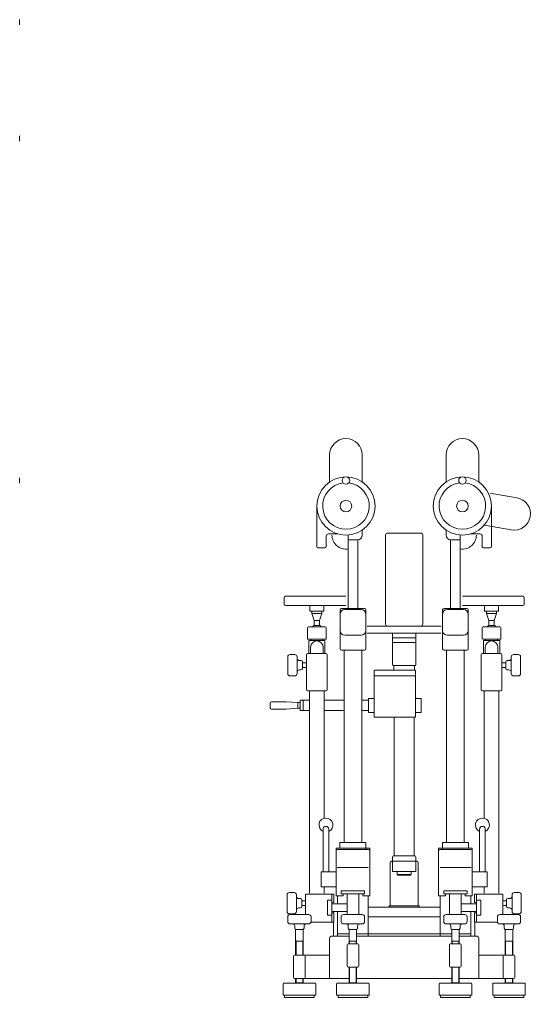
# Model space of a CAD drawing. Header units: metres. Extents: x 250.7 to 272.7, y -162.8 to -110.1.
# Drawn here: x 252.912 to 254.009, y -160.617 to -158.515 of the extents above; entities that cross this region are included whole.
import ezdxf

# ---------------------------------------------------------------- set-up
doc = ezdxf.new("R2010")
doc.units = ezdxf.units.M
doc.header["$MEASUREMENT"] = 0
doc.layers.add('A. muebles', color=152, linetype='Continuous', lineweight=15)

msp = doc.modelspace()

# ---------------------------------------------------------------- linework, layer by layer
at = {"layer": 'A. muebles'}
for p, q in [((252.9125, -158.515), (252.9125, -158.5265)), ((252.9125, -158.765), (252.9125, -158.7765)), ((253.5781, -159.4505), (253.5781, -159.5087)), ((253.6481, -159.4505), (253.6481, -159.5087)), ((253.8281, -159.4505), (253.8281, -159.5087)), ((253.8981, -159.4505), (253.8981, -159.5087)), ((252.9125, -159.5115), (252.9125, -159.5)), ((253.9802, -159.5429), (253.9229, -159.5328)), ((253.5506, -159.6475), (253.5506, -159.5605)), ((253.9256, -159.6475), (253.9256, -159.5605)), ((253.968, -159.6118), (253.9107, -159.6017)), ((253.5706, -159.6255), (253.5706, -159.6475)), ((253.5756, -159.6205), (253.5956, -159.6205)), ((253.6176, -159.7805), (253.6176, -159.623)), ((253.6481, -159.623), (253.6481, -159.6123)), ((253.6981, -159.8145), (253.6981, -159.6225)), ((253.7741, -159.6185), (253.7021, -159.6185)), ((253.7781, -159.8145), (253.7781, -159.6225)), ((253.8281, -159.623), (253.8281, -159.6123)), ((253.8586, -159.623), (253.8586, -159.7805)), ((253.9006, -159.6205), (253.8806, -159.6205)), ((253.9056, -159.6255), (253.9056, -159.6475)), ((253.6381, -159.633), (253.6176, -159.633)), ((253.6386, -159.633), (253.6386, -159.7805)), ((253.8376, -159.7805), (253.8376, -159.633)), ((253.8381, -159.633), (253.8586, -159.633)), ((253.5676, -159.6505), (253.5536, -159.6505)), ((253.9086, -159.6505), (253.9226, -159.6505)), ((253.6131, -159.7545), (253.4836, -159.7545)), ((253.8631, -159.7545), (253.9926, -159.7545)), ((253.4806, -159.7575), (253.4806, -159.7715)), ((253.4836, -159.7745), (253.5026, -159.7745)), ((253.5026, -159.7745), (253.6131, -159.7745)), ((253.5356, -159.7745), (253.5356, -159.7865)), ((253.5656, -159.7865), (253.5656, -159.7745)), ((253.9736, -159.7745), (253.8631, -159.7745)), ((253.9106, -159.7865), (253.9106, -159.7745)), ((253.9406, -159.7745), (253.9406, -159.7865)), ((253.9926, -159.7745), (253.9736, -159.7745)), ((253.9956, -159.7575), (253.9956, -159.7715)), ((253.5356, -159.7865), (253.5656, -159.7865)), ((253.5396, -159.7915), (253.5396, -159.787)), ((253.5451, -159.8065), (253.5396, -159.7915)), ((253.5396, -159.7915), (253.5616, -159.7915)), ((253.5616, -159.7915), (253.5561, -159.8065)), ((253.5616, -159.787), (253.5616, -159.7915)), ((253.6006, -159.8675), (253.6006, -159.7835)), ((253.6036, -159.7805), (253.6526, -159.7805)), ((253.6456, -159.783), (253.6106, -159.783)), ((253.6556, -159.7835), (253.6556, -159.8675)), ((253.8206, -159.7835), (253.8206, -159.8675)), ((253.8726, -159.7805), (253.8236, -159.7805)), ((253.8306, -159.783), (253.8656, -159.783)), ((253.8756, -159.8675), (253.8756, -159.7835)), ((253.9406, -159.7865), (253.9106, -159.7865)), ((253.9146, -159.787), (253.9146, -159.7915)), ((253.9146, -159.7915), (253.9201, -159.8065)), ((253.9366, -159.7915), (253.9146, -159.7915)), ((253.9311, -159.8065), (253.9366, -159.7915)), ((253.9366, -159.7915), (253.9366, -159.787)), ((253.5561, -159.8065), (253.5451, -159.8065)), ((253.5451, -159.8171), (253.5451, -159.8065)), ((253.5561, -159.8171), (253.5451, -159.8171)), ((253.5561, -159.8065), (253.5561, -159.8171)), ((253.9201, -159.8065), (253.9311, -159.8065)), ((253.9201, -159.8065), (253.9201, -159.8171)), ((253.9201, -159.8171), (253.9311, -159.8171)), ((253.9311, -159.8171), (253.9311, -159.8065)), ((253.5306, -159.8459), (253.5306, -159.8219)), ((253.5326, -159.8199), (253.5506, -159.8199)), ((253.5686, -159.8199), (253.5506, -159.8199)), ((253.5706, -159.8459), (253.5706, -159.8219)), ((253.6106, -159.838), (253.6456, -159.838)), ((253.8177, -159.8185), (253.6586, -159.8185)), ((253.8177, -159.8335), (253.6586, -159.8335)), ((253.7021, -159.8185), (253.7281, -159.8185)), ((253.7131, -159.8335), (253.7131, -159.8556)), ((253.7741, -159.8185), (253.7481, -159.8185)), ((253.7631, -159.8556), (253.7631, -159.8335)), ((253.8656, -159.838), (253.8306, -159.838)), ((253.9056, -159.8459), (253.9056, -159.8219)), ((253.9076, -159.8199), (253.9256, -159.8199)), ((253.9436, -159.8199), (253.9256, -159.8199)), ((253.9456, -159.8459), (253.9456, -159.8219)), ((253.5306, -159.8459), (253.5316, -159.8469)), ((253.5506, -159.8469), (253.5316, -159.8469)), ((253.5331, -159.8495), (253.5376, -159.8495)), ((253.5331, -159.8755), (253.5331, -159.8495)), ((253.5376, -159.8495), (253.5376, -159.8465)), ((253.5376, -159.8495), (253.5681, -159.8495)), ((253.5506, -159.8469), (253.5696, -159.8469)), ((253.5636, -159.8465), (253.5636, -159.8495)), ((253.5681, -159.8495), (253.5681, -159.8755)), ((253.5706, -159.8459), (253.5696, -159.8469)), ((253.7131, -159.8435), (253.7631, -159.8435)), ((253.7131, -159.9015), (253.7131, -159.8555)), ((253.7151, -159.8535), (253.7611, -159.8535)), ((253.7631, -159.8555), (253.7631, -159.9015)), ((253.9056, -159.8459), (253.9066, -159.8469)), ((253.9256, -159.8469), (253.9066, -159.8469)), ((253.9081, -159.8495), (253.9081, -159.8755)), ((253.9386, -159.8495), (253.9081, -159.8495)), ((253.9126, -159.8465), (253.9126, -159.8495)), ((253.9256, -159.8469), (253.9446, -159.8469)), ((253.9386, -159.8495), (253.9386, -159.8465)), ((253.9431, -159.8495), (253.9386, -159.8495)), ((253.9431, -159.8755), (253.9431, -159.8495)), ((253.9456, -159.8459), (253.9446, -159.8469)), ((253.5031, -159.8795), (253.4931, -159.8795)), ((253.5281, -159.8805), (253.5281, -159.9545)), ((253.5701, -159.8775), (253.5311, -159.8775)), ((253.5351, -159.8775), (253.5661, -159.8775)), ((253.537, -159.8639), (253.537, -159.8775)), ((253.5642, -159.8775), (253.5642, -159.8639)), ((253.5731, -159.9545), (253.5731, -159.8805)), ((253.6526, -159.8705), (253.6036, -159.8705)), ((253.6091, -159.8705), (253.6091, -160.1805)), ((253.6472, -159.8705), (253.6472, -160.1805)), ((253.8236, -159.8705), (253.8726, -159.8705)), ((253.8291, -159.8705), (253.8291, -160.1805)), ((253.8672, -159.8705), (253.8672, -160.1805)), ((253.9031, -159.9545), (253.9031, -159.8805)), ((253.9061, -159.8775), (253.9451, -159.8775)), ((253.9411, -159.8775), (253.9101, -159.8775)), ((253.912, -159.8775), (253.912, -159.8639)), ((253.9392, -159.8639), (253.9392, -159.8775)), ((253.9481, -159.8805), (253.9481, -159.9545)), ((253.9731, -159.8795), (253.9831, -159.8795)), ((253.4881, -159.8845), (253.4881, -159.9205)), ((253.5081, -159.9205), (253.5081, -159.8845)), ((253.5171, -159.8925), (253.5131, -159.8925)), ((253.5201, -159.8955), (253.5201, -159.9095)), ((253.5201, -159.9095), (253.5201, -159.8955)), ((253.5272, -159.8975), (253.5201, -159.8975)), ((253.9491, -159.8975), (253.9561, -159.8975)), ((253.9561, -159.8955), (253.9561, -159.9095)), ((253.9561, -159.9095), (253.9561, -159.8955)), ((253.9591, -159.8925), (253.9631, -159.8925)), ((253.9681, -159.9205), (253.9681, -159.8845)), ((253.9881, -159.8845), (253.9881, -159.9205)), ((253.5131, -159.9125), (253.5171, -159.9125)), ((253.5201, -159.9075), (253.5272, -159.9075)), ((253.7626, -159.9135), (253.6736, -159.9135)), ((253.6736, -159.9135), (253.6736, -160.0145)), ((253.7611, -159.9035), (253.7151, -159.9035)), ((253.7156, -159.9035), (253.7606, -159.9035)), ((253.7156, -159.9135), (253.7156, -159.9035)), ((253.7606, -159.9135), (253.7156, -159.9135)), ((253.7606, -159.9035), (253.7606, -159.9135)), ((253.7626, -160.0145), (253.7626, -159.9135)), ((253.9561, -159.9075), (253.9491, -159.9075)), ((253.9631, -159.9125), (253.9591, -159.9125)), ((253.4931, -159.9255), (253.5031, -159.9255)), ((253.7626, -159.9255), (253.6736, -159.9255)), ((253.9831, -159.9255), (253.9731, -159.9255)), ((253.5311, -159.9575), (253.5701, -159.9575)), ((253.5346, -160.0295), (253.5346, -159.9575)), ((253.5666, -159.9575), (253.5666, -160.0295)), ((253.9451, -159.9575), (253.9061, -159.9575)), ((253.9096, -159.9575), (253.9096, -160.0295)), ((253.9416, -160.0295), (253.9416, -159.9575)), ((253.4501, -159.994), (253.4501, -159.984)), ((253.4531, -159.981), (253.4851, -159.981)), ((253.4851, -159.981), (253.5101, -159.983)), ((253.5151, -159.983), (253.5101, -159.983)), ((253.5101, -159.983), (253.5101, -159.995)), ((253.5151, -159.979), (253.5151, -159.999)), ((253.5161, -159.978), (253.5346, -159.978)), ((253.5211, -159.999), (253.5211, -159.979)), ((253.5666, -159.978), (253.6091, -159.978)), ((253.6472, -159.978), (253.6611, -159.978)), ((253.6736, -159.974), (253.6616, -159.974)), ((253.6616, -159.974), (253.6616, -160.004)), ((253.7746, -159.974), (253.7626, -159.974)), ((253.7746, -160.004), (253.7746, -159.974)), ((253.4851, -159.997), (253.4531, -159.997)), ((253.5101, -159.995), (253.4851, -159.997)), ((253.5101, -159.995), (253.5151, -159.995)), ((253.5161, -160), (253.5201, -160)), ((253.5346, -160), (253.5201, -160)), ((253.6091, -160), (253.5666, -160)), ((253.6611, -160), (253.6472, -160)), ((253.6616, -160.004), (253.6736, -160.004)), ((253.7626, -160.004), (253.7746, -160.004)), ((253.6736, -160.0145), (253.7626, -160.0145)), ((253.7168, -160.0145), (253.7168, -160.066)), ((253.7595, -160.066), (253.7595, -160.0145)), ((253.5346, -160.0295), (253.5346, -160.3925)), ((253.5666, -160.2313), (253.5666, -160.0295)), ((253.9096, -160.2313), (253.9096, -160.0295)), ((253.9416, -160.0295), (253.9416, -160.3925)), ((253.7168, -160.066), (253.7168, -160.312)), ((253.7595, -160.312), (253.7595, -160.066)), ((253.6091, -160.2835), (253.6091, -160.1805)), ((253.6472, -160.2835), (253.6472, -160.1805)), ((253.8291, -160.2835), (253.8291, -160.1805)), ((253.8672, -160.2835), (253.8672, -160.1805)), ((253.5641, -160.3465), (253.5641, -160.254)), ((253.5761, -160.254), (253.5761, -160.3465)), ((253.9001, -160.254), (253.9001, -160.3465)), ((253.9121, -160.3465), (253.9121, -160.254)), ((253.6641, -160.2955), (253.5921, -160.2955)), ((253.5921, -160.2955), (253.5921, -160.3985)), ((253.5951, -160.2985), (253.6611, -160.2985)), ((253.6091, -160.2835), (253.6001, -160.2835)), ((253.6001, -160.2963), (253.6001, -160.2835)), ((253.6091, -160.2835), (253.6561, -160.2835)), ((253.6561, -160.2974), (253.6561, -160.2835)), ((253.6641, -160.3985), (253.6641, -160.2955)), ((253.8121, -160.3985), (253.8121, -160.2955)), ((253.8121, -160.2955), (253.8841, -160.2955)), ((253.8811, -160.2985), (253.8151, -160.2985)), ((253.8201, -160.2974), (253.8201, -160.2835)), ((253.8672, -160.2835), (253.8201, -160.2835)), ((253.8672, -160.2835), (253.8761, -160.2835)), ((253.8761, -160.2963), (253.8761, -160.2835)), ((253.8841, -160.2955), (253.8841, -160.3985)), ((253.7131, -160.314), (253.7131, -160.324)), ((253.7168, -160.312), (253.7151, -160.312)), ((253.7168, -160.312), (253.7181, -160.312)), ((253.7168, -160.312), (253.7595, -160.312)), ((253.7611, -160.312), (253.7595, -160.312)), ((253.7631, -160.324), (253.7631, -160.314)), ((253.6607, -160.3375), (253.5946, -160.3375)), ((253.7081, -160.327), (253.7081, -160.4195)), ((253.7111, -160.324), (253.7651, -160.324)), ((253.7131, -160.324), (253.7131, -160.346)), ((253.7631, -160.346), (253.7631, -160.324)), ((253.7681, -160.327), (253.7681, -160.4195)), ((253.8155, -160.3375), (253.8817, -160.3375)), ((253.5921, -160.3465), (253.5601, -160.3465)), ((253.5601, -160.3465), (253.5601, -160.3785)), ((253.7131, -160.346), (253.7631, -160.346)), ((253.7231, -160.3525), (253.7231, -160.346)), ((253.7241, -160.3535), (253.7231, -160.3525)), ((253.7531, -160.3525), (253.7231, -160.3525)), ((253.7521, -160.3535), (253.7241, -160.3535)), ((253.7531, -160.3525), (253.7521, -160.3535)), ((253.7531, -160.346), (253.7531, -160.3525)), ((253.8841, -160.3465), (253.9161, -160.3465)), ((253.9161, -160.3465), (253.9161, -160.3785)), ((253.5601, -160.3785), (253.5921, -160.3785)), ((253.5666, -160.3925), (253.5666, -160.3785)), ((253.9161, -160.3785), (253.8841, -160.3785)), ((253.9096, -160.3925), (253.9096, -160.3785)), ((253.4866, -160.396), (253.4866, -160.432)), ((253.5016, -160.391), (253.4916, -160.391)), ((253.5066, -160.432), (253.5066, -160.396)), ((253.5156, -160.404), (253.5116, -160.404)), ((253.5871, -160.3945), (253.5266, -160.3945)), ((253.5266, -160.3945), (253.5266, -160.4384)), ((253.5826, -160.4075), (253.5826, -160.3945)), ((253.5871, -160.4125), (253.5871, -160.3945)), ((253.5921, -160.3985), (253.6071, -160.3985)), ((253.5951, -160.3985), (253.5951, -160.4155)), ((253.6031, -160.3875), (253.6031, -160.3935)), ((253.6531, -160.3875), (253.6031, -160.3875)), ((253.6031, -160.3935), (253.6531, -160.3935)), ((253.6071, -160.3985), (253.6071, -160.3935)), ((253.6156, -160.3935), (253.6156, -160.4384)), ((253.6406, -160.4384), (253.6406, -160.3935)), ((253.6491, -160.3935), (253.6491, -160.3985)), ((253.6491, -160.3985), (253.6641, -160.3985)), ((253.6531, -160.3935), (253.6531, -160.3875)), ((253.6611, -160.4845), (253.6611, -160.3985)), ((253.8271, -160.3985), (253.8121, -160.3985)), ((253.8151, -160.3985), (253.8151, -160.4845)), ((253.8231, -160.3935), (253.8231, -160.3875)), ((253.8231, -160.3875), (253.8731, -160.3875)), ((253.8731, -160.3935), (253.8231, -160.3935)), ((253.8271, -160.3935), (253.8271, -160.3985)), ((253.8356, -160.4384), (253.8356, -160.3935)), ((253.8606, -160.3935), (253.8606, -160.4384)), ((253.8691, -160.3985), (253.8691, -160.3935)), ((253.8841, -160.3985), (253.8691, -160.3985)), ((253.8731, -160.3875), (253.8731, -160.3935)), ((253.8811, -160.4155), (253.8811, -160.3985)), ((253.8891, -160.4125), (253.8891, -160.3945)), ((253.8891, -160.3945), (253.9496, -160.3945)), ((253.8936, -160.4075), (253.8936, -160.3945)), ((253.9496, -160.3945), (253.9496, -160.4384)), ((253.9606, -160.404), (253.9646, -160.404)), ((253.9696, -160.432), (253.9696, -160.396)), ((253.9746, -160.391), (253.9846, -160.391)), ((253.9896, -160.396), (253.9896, -160.432)), ((253.5116, -160.424), (253.5156, -160.424)), ((253.5186, -160.407), (253.5186, -160.421)), ((253.5186, -160.421), (253.5186, -160.407)), ((253.5257, -160.409), (253.5186, -160.409)), ((253.5186, -160.419), (253.5257, -160.419)), ((253.5736, -160.4395), (253.5736, -160.4075)), ((253.5736, -160.4075), (253.5826, -160.4075)), ((253.5826, -160.4075), (253.5826, -160.4395)), ((253.5826, -160.4125), (253.5871, -160.4125)), ((253.6156, -160.4155), (253.5826, -160.4155)), ((253.6611, -160.4225), (253.8151, -160.4225)), ((253.7061, -160.4225), (253.7061, -160.4195)), ((253.7061, -160.4195), (253.7701, -160.4195)), ((253.7701, -160.4195), (253.7701, -160.4225)), ((253.8606, -160.4155), (253.8936, -160.4155)), ((253.8936, -160.4125), (253.8891, -160.4125)), ((253.8936, -160.4075), (253.8936, -160.4395)), ((253.9026, -160.4075), (253.8936, -160.4075)), ((253.9026, -160.4395), (253.9026, -160.4075)), ((253.9506, -160.409), (253.9576, -160.409)), ((253.9576, -160.419), (253.9506, -160.419)), ((253.9576, -160.407), (253.9576, -160.421)), ((253.9576, -160.421), (253.9576, -160.407)), ((253.9646, -160.424), (253.9606, -160.424)), ((253.4881, -160.4534), (253.4881, -160.4434)), ((253.4916, -160.437), (253.5016, -160.437)), ((253.4931, -160.4384), (253.5331, -160.4384)), ((253.5381, -160.4434), (253.5381, -160.4534)), ((253.5826, -160.4395), (253.5736, -160.4395)), ((253.5826, -160.4315), (253.6156, -160.4315)), ((253.5826, -160.4545), (253.5826, -160.4345)), ((253.5826, -160.4345), (253.5871, -160.4345)), ((253.5861, -160.4315), (253.5861, -160.4345)), ((253.5871, -160.4345), (253.5871, -160.4545)), ((253.5951, -160.4315), (253.5951, -160.4845)), ((253.6031, -160.4534), (253.6031, -160.4434)), ((253.6081, -160.4384), (253.6481, -160.4384)), ((253.6531, -160.4434), (253.6531, -160.4534)), ((253.6611, -160.4435), (253.8151, -160.4435)), ((253.8231, -160.4434), (253.8231, -160.4534)), ((253.8681, -160.4384), (253.8281, -160.4384)), ((253.8936, -160.4315), (253.8606, -160.4315)), ((253.8731, -160.4534), (253.8731, -160.4434)), ((253.8811, -160.4845), (253.8811, -160.4315)), ((253.8936, -160.4345), (253.8891, -160.4345)), ((253.8891, -160.4345), (253.8891, -160.4545)), ((253.8901, -160.4315), (253.8901, -160.4345)), ((253.8936, -160.4545), (253.8936, -160.4345)), ((253.8936, -160.4395), (253.9026, -160.4395)), ((253.9381, -160.4534), (253.9381, -160.4434)), ((253.9431, -160.4384), (253.9831, -160.4384)), ((253.9846, -160.437), (253.9746, -160.437)), ((253.9881, -160.4434), (253.9881, -160.4534)), ((253.5331, -160.4584), (253.4931, -160.4584)), ((253.5031, -160.4674), (253.5031, -160.4634)), ((253.5231, -160.4634), (253.5231, -160.4674)), ((253.538, -160.4545), (253.5871, -160.4545)), ((253.5861, -160.4545), (253.5861, -160.4845)), ((253.6481, -160.4584), (253.6081, -160.4584)), ((253.6181, -160.4674), (253.6181, -160.4634)), ((253.6381, -160.4634), (253.6381, -160.4674)), ((253.8281, -160.4584), (253.8681, -160.4584)), ((253.8381, -160.4634), (253.8381, -160.4674)), ((253.8581, -160.4674), (253.8581, -160.4634)), ((253.8891, -160.4545), (253.8936, -160.4545)), ((253.8901, -160.4545), (253.8901, -160.4845)), ((253.9383, -160.4545), (253.8936, -160.4545)), ((253.9831, -160.4584), (253.9431, -160.4584)), ((253.9531, -160.4674), (253.9531, -160.4634)), ((253.9731, -160.4634), (253.9731, -160.4674)), ((253.5051, -160.4704), (253.5211, -160.4704)), ((253.5051, -160.5255), (253.5051, -160.4704)), ((253.5201, -160.4704), (253.5061, -160.4704)), ((253.5062, -160.4704), (253.5201, -160.4704)), ((253.5211, -160.4704), (253.5211, -160.5255)), ((253.5781, -160.5755), (253.5781, -160.4895)), ((253.5831, -160.4845), (253.6201, -160.4845)), ((253.5951, -160.4795), (253.6201, -160.4795)), ((253.6201, -160.4704), (253.6361, -160.4704)), ((253.6201, -160.5015), (253.6201, -160.4704)), ((253.6351, -160.4704), (253.6211, -160.4704)), ((253.6212, -160.4704), (253.6351, -160.4704)), ((253.6361, -160.4704), (253.6361, -160.5015)), ((253.6361, -160.4795), (253.6611, -160.4795)), ((253.6361, -160.4845), (253.8401, -160.4845)), ((253.8151, -160.4795), (253.6611, -160.4795)), ((253.8151, -160.4795), (253.8401, -160.4795)), ((253.8561, -160.4704), (253.8401, -160.4704)), ((253.8401, -160.4704), (253.8401, -160.5015)), ((253.8411, -160.4704), (253.8551, -160.4704)), ((253.8551, -160.4704), (253.8412, -160.4704)), ((253.8561, -160.5015), (253.8561, -160.4704)), ((253.8561, -160.4795), (253.8811, -160.4795)), ((253.8931, -160.4845), (253.8561, -160.4845)), ((253.8981, -160.4895), (253.8981, -160.5755)), ((253.9551, -160.4704), (253.9711, -160.4704)), ((253.9551, -160.5255), (253.9551, -160.4704)), ((253.9701, -160.4704), (253.9561, -160.4704)), ((253.9562, -160.4704), (253.9701, -160.4704)), ((253.9711, -160.4704), (253.9711, -160.5255)), ((253.5059, -160.4954), (253.5051, -160.494)), ((253.5051, -160.4954), (253.5211, -160.4954)), ((253.5059, -160.5255), (253.5059, -160.4954)), ((253.5211, -160.494), (253.5203, -160.4954)), ((253.5203, -160.4954), (253.5203, -160.5255)), ((253.6156, -160.5035), (253.6156, -160.5495)), ((253.6176, -160.5015), (253.6386, -160.5015)), ((253.6209, -160.4954), (253.6201, -160.494)), ((253.6201, -160.4954), (253.6361, -160.4954)), ((253.6209, -160.5015), (253.6209, -160.4954)), ((253.6361, -160.494), (253.6353, -160.4954)), ((253.6353, -160.4954), (253.6353, -160.5015)), ((253.6406, -160.5495), (253.6406, -160.5035)), ((253.8356, -160.5495), (253.8356, -160.5035)), ((253.8376, -160.5015), (253.8586, -160.5015)), ((253.8401, -160.494), (253.8409, -160.4954)), ((253.8561, -160.4954), (253.8401, -160.4954)), ((253.8409, -160.4954), (253.8409, -160.5015)), ((253.8553, -160.4954), (253.8561, -160.494)), ((253.8553, -160.5015), (253.8553, -160.4954)), ((253.8606, -160.5035), (253.8606, -160.5495)), ((253.9559, -160.4954), (253.9551, -160.494)), ((253.9551, -160.4954), (253.9711, -160.4954)), ((253.9559, -160.5255), (253.9559, -160.4954)), ((253.9711, -160.494), (253.9703, -160.4954)), ((253.9703, -160.4954), (253.9703, -160.5255)), ((253.5006, -160.5275), (253.5006, -160.5735)), ((253.5026, -160.5255), (253.5236, -160.5255)), ((253.5781, -160.5255), (253.5236, -160.5255)), ((253.5256, -160.5735), (253.5256, -160.5275)), ((253.9551, -160.5255), (253.8981, -160.5255)), ((253.9506, -160.5275), (253.9506, -160.5735)), ((253.9526, -160.5255), (253.9736, -160.5255)), ((253.9756, -160.5735), (253.9756, -160.5275)), ((253.6176, -160.5515), (253.6386, -160.5515)), ((253.6201, -160.5854), (253.6201, -160.5515)), ((253.6209, -160.5854), (253.6209, -160.5515)), ((253.6353, -160.5515), (253.6353, -160.5854)), ((253.6361, -160.5515), (253.6361, -160.5849)), ((253.8586, -160.5515), (253.8376, -160.5515)), ((253.8401, -160.5515), (253.8401, -160.5849)), ((253.8409, -160.5515), (253.8409, -160.5854)), ((253.8553, -160.5854), (253.8553, -160.5515)), ((253.8561, -160.5854), (253.8561, -160.5515)), ((253.4781, -160.6115), (253.4781, -160.5875)), ((253.4801, -160.5855), (253.5461, -160.5855)), ((253.5026, -160.5755), (253.5236, -160.5755)), ((253.5051, -160.5854), (253.5051, -160.5755)), ((253.5059, -160.5854), (253.5059, -160.5755)), ((253.5059, -160.5849), (253.5211, -160.5849)), ((253.5059, -160.5854), (253.5131, -160.5854)), ((253.5131, -160.5854), (253.5203, -160.5854)), ((253.5203, -160.5755), (253.5203, -160.5854)), ((253.5211, -160.5849), (253.5203, -160.5854)), ((253.5211, -160.5755), (253.5211, -160.5849)), ((253.5236, -160.5755), (253.5781, -160.5755)), ((253.5481, -160.5875), (253.5481, -160.6115)), ((253.6201, -160.5755), (253.5781, -160.5755)), ((253.5931, -160.6115), (253.5931, -160.5875)), ((253.5951, -160.5855), (253.6611, -160.5855)), ((253.6209, -160.5849), (253.6361, -160.5849)), ((253.6209, -160.5854), (253.6281, -160.5854)), ((253.6281, -160.5854), (253.6353, -160.5854)), ((253.6361, -160.5849), (253.6353, -160.5854)), ((253.8401, -160.5755), (253.6361, -160.5755)), ((253.6631, -160.5875), (253.6631, -160.6115)), ((253.8131, -160.5875), (253.8131, -160.6115)), ((253.8811, -160.5855), (253.8151, -160.5855)), ((253.8401, -160.5849), (253.8409, -160.5854)), ((253.8553, -160.5849), (253.8401, -160.5849)), ((253.8481, -160.5854), (253.8409, -160.5854)), ((253.8553, -160.5854), (253.8481, -160.5854)), ((253.8981, -160.5755), (253.8561, -160.5755)), ((253.8831, -160.6115), (253.8831, -160.5875)), ((253.8981, -160.5755), (253.9559, -160.5755)), ((253.9281, -160.6115), (253.9281, -160.5875)), ((253.9301, -160.5855), (253.9961, -160.5855)), ((253.9526, -160.5755), (253.9736, -160.5755)), ((253.9551, -160.5854), (253.9551, -160.5755)), ((253.9559, -160.5854), (253.9559, -160.5755)), ((253.9559, -160.5849), (253.9711, -160.5849)), ((253.9559, -160.5854), (253.9631, -160.5854)), ((253.9631, -160.5854), (253.9703, -160.5854)), ((253.9703, -160.5755), (253.9703, -160.5854)), ((253.9711, -160.5849), (253.9703, -160.5854)), ((253.9711, -160.5755), (253.9711, -160.5849)), ((253.9981, -160.5875), (253.9981, -160.6115)), ((253.5481, -160.6115), (253.4781, -160.6115)), ((253.4811, -160.6165), (253.4811, -160.6115)), ((253.5451, -160.6115), (253.5451, -160.6165)), ((253.6631, -160.6115), (253.5931, -160.6115)), ((253.5961, -160.6165), (253.5961, -160.6115)), ((253.6601, -160.6115), (253.6601, -160.6165)), ((253.8131, -160.6115), (253.8831, -160.6115)), ((253.8161, -160.6115), (253.8161, -160.6165)), ((253.8801, -160.6165), (253.8801, -160.6115)), ((253.9981, -160.6115), (253.9281, -160.6115)), ((253.9311, -160.6165), (253.9311, -160.6115)), ((253.9951, -160.6115), (253.9951, -160.6165)), ((253.5451, -160.6165), (253.4811, -160.6165)), ((253.6601, -160.6165), (253.5961, -160.6165)), ((253.8161, -160.6165), (253.8801, -160.6165)), ((253.9951, -160.6165), (253.9311, -160.6165))]:
    msp.add_line(p, q, dxfattribs=at)
for centre, radius in [((253.6131, -159.5605), 0.0625), ((253.6131, -159.5055), 0.008), ((253.8631, -159.5605), 0.0625), ((253.8631, -159.5055), 0.008), ((253.6131, -159.5605), 0.0125), ((253.8631, -159.5605), 0.0125)]:
    msp.add_circle(centre, radius, dxfattribs=at)
for centre, radius, start, end in [((253.6131, -159.4505), 0.035, 0, 180), ((253.8631, -159.4505), 0.035, 0, 180), ((253.6131, -159.5605), 0.05, 96.8272, 83.1728), ((253.8631, -159.5605), 0.05, 96.8272, 83.1728), ((253.9741, -159.5774), 0.035, 260, 80), ((253.5756, -159.6255), 0.005, 90, 180), ((253.6131, -159.623), 0.03, 180, 278.6269), ((253.6381, -159.623), 0.01, 270, 0), ((253.7021, -159.6225), 0.004, 90, 180), ((253.7741, -159.6225), 0.004, 0, 90), ((253.8381, -159.623), 0.01, 180, 270), ((253.8631, -159.623), 0.03, 261.3731, 0), ((253.9006, -159.6255), 0.005, 0, 90), ((253.5536, -159.6475), 0.003, 180, 270), ((253.5676, -159.6475), 0.003, 270, 0), ((253.9086, -159.6475), 0.003, 180, 270), ((253.9226, -159.6475), 0.003, 270, 0), ((253.4836, -159.7575), 0.003, 90, 180), ((253.9926, -159.7575), 0.003, 0, 90), ((253.4836, -159.7715), 0.003, 180, 270), ((253.9926, -159.7715), 0.003, 270, 0), ((253.6036, -159.7835), 0.003, 90, 180), ((253.6106, -159.793), 0.01, 90, 180), ((253.6456, -159.793), 0.01, 0, 90), ((253.6526, -159.7835), 0.003, 0, 90), ((253.8236, -159.7835), 0.003, 90, 180), ((253.8306, -159.793), 0.01, 90, 180), ((253.8656, -159.793), 0.01, 0, 90), ((253.8726, -159.7835), 0.003, 0, 90), ((253.5506, -159.8285), 0.0127, 115.6626, 136.9412), ((253.5506, -159.8285), 0.0127, 43.0588, 64.3374), ((253.7021, -159.8145), 0.004, 180, 270), ((253.7741, -159.8145), 0.004, 270, 0), ((253.9256, -159.8285), 0.0127, 115.6626, 136.9412), ((253.9256, -159.8285), 0.0127, 43.0588, 64.3374), ((253.5326, -159.8219), 0.002, 90, 180), ((253.5686, -159.8219), 0.002, 0, 90), ((253.6106, -159.828), 0.01, 180, 270), ((253.6456, -159.828), 0.01, 270, 0), ((253.8306, -159.828), 0.01, 180, 270), ((253.8656, -159.828), 0.01, 270, 0), ((253.9076, -159.8219), 0.002, 90, 180), ((253.9436, -159.8219), 0.002, 0, 90), ((253.5506, -159.8639), 0.0136, 0, 180), ((253.7151, -159.8555), 0.002, 90, 180), ((253.7611, -159.8555), 0.002, 0, 90), ((253.9256, -159.8639), 0.0136, 0, 180), ((253.4931, -159.8845), 0.005, 90, 180), ((253.5031, -159.8845), 0.005, 0, 90), ((253.5311, -159.8805), 0.003, 90, 180), ((253.5351, -159.8755), 0.002, 180, 270), ((253.5661, -159.8755), 0.002, 270, 0), ((253.5701, -159.8805), 0.003, 0, 90), ((253.6036, -159.8675), 0.003, 180, 270), ((253.6526, -159.8675), 0.003, 270, 0), ((253.8236, -159.8675), 0.003, 180, 270), ((253.8726, -159.8675), 0.003, 270, 0), ((253.9061, -159.8805), 0.003, 90, 180), ((253.9101, -159.8755), 0.002, 180, 270), ((253.9411, -159.8755), 0.002, 270, 0), ((253.9451, -159.8805), 0.003, 0, 90), ((253.9731, -159.8845), 0.005, 90, 180), ((253.9831, -159.8845), 0.005, 0, 90), ((253.5131, -159.8875), 0.005, 180, 270), ((253.5171, -159.8955), 0.003, 0, 90), ((253.7151, -159.9015), 0.002, 180, 270), ((253.7611, -159.9015), 0.002, 270, 0), ((253.9591, -159.8955), 0.003, 90, 180), ((253.9631, -159.8875), 0.005, 270, 0), ((253.4931, -159.9205), 0.005, 180, 270), ((253.5031, -159.9205), 0.005, 270, 0), ((253.5131, -159.9175), 0.005, 90, 180), ((253.5171, -159.9095), 0.003, 270, 0), ((253.9591, -159.9095), 0.003, 180, 270), ((253.9631, -159.9175), 0.005, 0, 90), ((253.9731, -159.9205), 0.005, 180, 270), ((253.9831, -159.9205), 0.005, 270, 0), ((253.5311, -159.9545), 0.003, 180, 270), ((253.5701, -159.9545), 0.003, 270, 0), ((253.9061, -159.9545), 0.003, 180, 270), ((253.9451, -159.9545), 0.003, 270, 0), ((253.4531, -159.984), 0.003, 90, 180), ((253.5161, -159.979), 0.001, 90, 180), ((253.5201, -159.979), 0.001, 0, 90), ((253.4531, -159.994), 0.003, 180, 270), ((253.5161, -159.999), 0.001, 180, 270), ((253.5201, -159.999), 0.001, 270, 0), ((253.5701, -160.2459), 0.015, 293.5782, 246.4218), ((253.9061, -160.2459), 0.015, 293.5782, 246.4218), ((253.5688, -160.254), 0.00464, 149.7006, 179.8041), ((253.5693, -160.2544), 0.00529, 130.6789, 149.7825), ((253.5698, -160.2549), 0.00606, 113.2426, 130.7019), ((253.5701, -160.2556), 0.00677, 89.8861, 113.2227), ((253.5701, -160.2556), 0.00677, 66.7773, 90.1139), ((253.5704, -160.2549), 0.00606, 49.2981, 66.7574), ((253.5709, -160.2544), 0.00529, 30.2175, 49.3211), ((253.5715, -160.254), 0.00464, 0.1959, 30.2994), ((253.9048, -160.254), 0.00464, 149.7006, 179.8041), ((253.9053, -160.2544), 0.00529, 130.6789, 149.7825), ((253.9058, -160.2549), 0.00606, 113.2426, 130.7019), ((253.9061, -160.2556), 0.00677, 89.8861, 113.2227), ((253.9061, -160.2556), 0.00677, 66.7773, 90.1139), ((253.9064, -160.2549), 0.00606, 49.2981, 66.7574), ((253.9069, -160.2544), 0.00529, 30.2175, 49.3211), ((253.9075, -160.254), 0.00464, 0.1959, 30.2994), ((253.5951, -160.3015), 0.003, 90, 180), ((253.6611, -160.3015), 0.003, 0, 90), ((253.8151, -160.3015), 0.003, 90, 180), ((253.8811, -160.3015), 0.003, 0, 90), ((253.7151, -160.314), 0.002, 90, 180), ((253.7611, -160.314), 0.002, 0, 90), ((253.7111, -160.327), 0.003, 90, 180), ((253.7651, -160.327), 0.003, 0, 90), ((253.4916, -160.396), 0.005, 90, 180), ((253.5016, -160.396), 0.005, 0, 90), ((253.5116, -160.399), 0.005, 180, 270), ((253.5156, -160.407), 0.003, 0, 90), ((253.9606, -160.407), 0.003, 90, 180), ((253.9646, -160.399), 0.005, 270, 0), ((253.9746, -160.396), 0.005, 90, 180), ((253.9846, -160.396), 0.005, 0, 90), ((253.5116, -160.429), 0.005, 90, 180), ((253.5156, -160.421), 0.003, 270, 0), ((253.9606, -160.421), 0.003, 180, 270), ((253.9646, -160.429), 0.005, 0, 90), ((253.4916, -160.432), 0.005, 180, 270), ((253.4931, -160.4434), 0.005, 90, 180), ((253.5016, -160.432), 0.005, 270, 0), ((253.5331, -160.4434), 0.005, 0, 90), ((253.6081, -160.4434), 0.005, 90, 180), ((253.6481, -160.4434), 0.005, 0, 90), ((253.8281, -160.4434), 0.005, 90, 180), ((253.8681, -160.4434), 0.005, 0, 90), ((253.9431, -160.4434), 0.005, 90, 180), ((253.9746, -160.432), 0.005, 180, 270), ((253.9831, -160.4434), 0.005, 0, 90), ((253.9846, -160.432), 0.005, 270, 0), ((253.4931, -160.4534), 0.005, 180, 270), ((253.4981, -160.4634), 0.005, 0, 90), ((253.5061, -160.4674), 0.003, 180, 270), ((253.5201, -160.4674), 0.003, 270, 0), ((253.5281, -160.4634), 0.005, 90, 180), ((253.5331, -160.4534), 0.005, 270, 0), ((253.6081, -160.4534), 0.005, 180, 270), ((253.6131, -160.4634), 0.005, 0, 90), ((253.6211, -160.4674), 0.003, 180, 270), ((253.6351, -160.4674), 0.003, 270, 0), ((253.6431, -160.4634), 0.005, 90, 180), ((253.6481, -160.4534), 0.005, 270, 0), ((253.8281, -160.4534), 0.005, 180, 270), ((253.8331, -160.4634), 0.005, 0, 90), ((253.8411, -160.4674), 0.003, 180, 270), ((253.8551, -160.4674), 0.003, 270, 0), ((253.8631, -160.4634), 0.005, 90, 180), ((253.8681, -160.4534), 0.005, 270, 0), ((253.9431, -160.4534), 0.005, 180, 270), ((253.9481, -160.4634), 0.005, 0, 90), ((253.9561, -160.4674), 0.003, 180, 270), ((253.9701, -160.4674), 0.003, 270, 0), ((253.9781, -160.4634), 0.005, 90, 180), ((253.9831, -160.4534), 0.005, 270, 0), ((253.5831, -160.4895), 0.005, 90, 180), ((253.8931, -160.4895), 0.005, 0, 90), ((253.6176, -160.5035), 0.002, 90, 180), ((253.6386, -160.5035), 0.002, 0, 90), ((253.8376, -160.5035), 0.002, 90, 180), ((253.8586, -160.5035), 0.002, 0, 90), ((253.5026, -160.5275), 0.002, 90, 180), ((253.5236, -160.5275), 0.002, 0, 90), ((253.9526, -160.5275), 0.002, 90, 180), ((253.9736, -160.5275), 0.002, 0, 90), ((253.6176, -160.5495), 0.002, 180, 270), ((253.6386, -160.5495), 0.002, 270, 0), ((253.8376, -160.5495), 0.002, 180, 270), ((253.8586, -160.5495), 0.002, 270, 0), ((253.5026, -160.5735), 0.002, 180, 270), ((253.5236, -160.5735), 0.002, 270, 0), ((253.9526, -160.5735), 0.002, 180, 270), ((253.9736, -160.5735), 0.002, 270, 0), ((253.4801, -160.5875), 0.002, 90, 180), ((253.5461, -160.5875), 0.002, 0, 90), ((253.5951, -160.5875), 0.002, 90, 180), ((253.6611, -160.5875), 0.002, 0, 90), ((253.8151, -160.5875), 0.002, 90, 180), ((253.8811, -160.5875), 0.002, 0, 90), ((253.9301, -160.5875), 0.002, 90, 180), ((253.9961, -160.5875), 0.002, 0, 90)]:
    msp.add_arc(centre, radius, start, end, dxfattribs=at)

doc.saveas('drawing.dxf')
